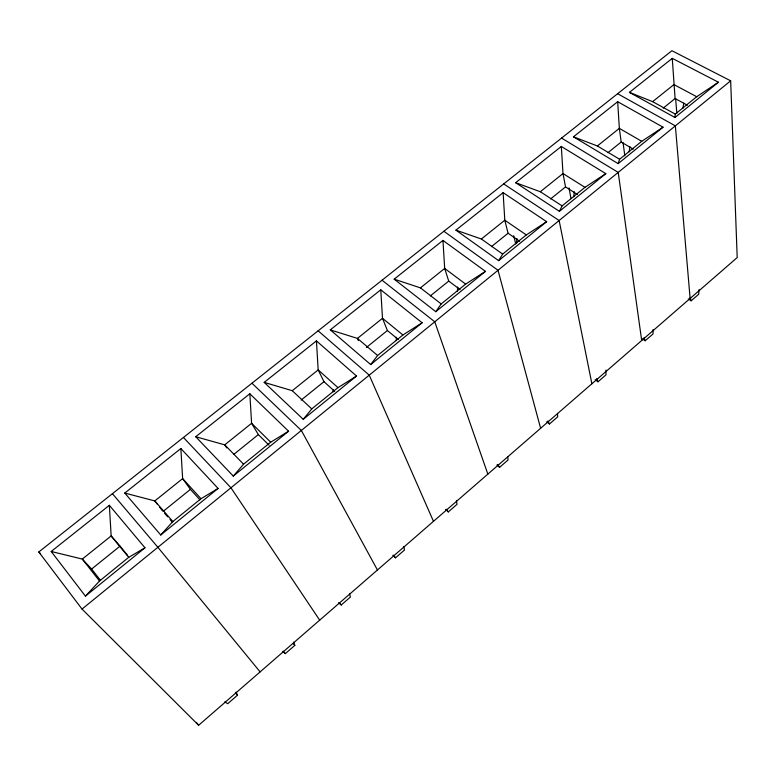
<?xml version="1.0" encoding="UTF-8"?>
<svg xmlns="http://www.w3.org/2000/svg" width="776" height="776" viewBox="0 0 776 776"><rect width="100%" height="100%" fill="white"/><g stroke="black" fill="none" stroke-linecap="round" stroke-linejoin="round"><path stroke-width="1.16" d="M653.111 329.509L652.985 334L645.186 340.771L642.353 338.792M699.03 289.642L698.72 294.23L691.135 300.826L688.263 298.935M674.975 117.506L675.285 114.101L696.712 96.719L718.44 82.217L672.268 58.355L629.423 92.373L674.975 117.506L718.44 82.217M618.152 163.639L619.607 159.245L641.742 141.3L663.053 127.186L617.677 101.704L573.454 136.819L618.152 163.639L663.053 127.186M559.409 211.334L562.105 205.882L584.968 187.336L605.823 173.649L561.32 146.451L515.642 182.709L559.409 211.334L605.823 173.649M498.648 260.658L502.664 254.082L526.303 234.915L546.663 221.684L503.11 192.661L455.919 230.132L498.648 260.658L546.663 221.684M435.782 311.7L441.204 303.92L465.649 284.103L485.466 271.358L442.96 240.424L394.169 279.166L435.782 311.7L485.466 271.358M370.676 364.555L377.602 355.495L402.909 334.98L422.134 322.777L380.774 289.807L330.295 329.878L370.676 364.555L422.134 322.777M303.232 419.312L311.768 408.894L337.967 387.641L356.543 376.03L316.433 340.887L264.189 382.374L303.232 419.312L356.543 376.03M233.295 476.086L243.557 464.203L270.698 442.194L288.575 431.214L249.833 393.772L195.727 436.733L233.295 476.086L288.575 431.214M160.748 534.994L172.854 521.54L200.994 498.716L218.095 488.424L180.856 448.538L124.771 493.061L160.748 534.994L218.095 488.424M85.428 596.143L99.512 581.011L128.719 557.333L144.976 547.798L109.358 505.302L51.206 551.474L85.428 596.143L144.976 547.798M198.637 725.279L737.2 257.574L730.662 80.82L671.919 50.721L38.8 551.969L82.023 609.073L198.637 725.279L196.444 722.456M236.03 692.134L237.504 695.199L227.717 703.706L224.778 701.892M282.668 651.627L285.325 653.625L294.822 645.37L293.59 642.159M338.627 602.622L341.246 605.008L350.471 596.986L349.462 593.64M392.986 555.257L395.556 557.789L404.509 550.009L403.724 546.537M445.686 509.512L448.324 511.917L457.025 504.352L456.433 500.762M496.921 465.037L499.608 467.336L508.067 459.974L507.708 456.589M546.731 421.795L549.476 423.977L557.702 416.828L557.507 413.346M595.192 379.726L597.986 381.811L605.988 374.847L605.94 370.084M82.023 609.073L730.662 80.82M51.206 551.474L82.304 559.079L91.617 569.041L120.028 546.129L127.613 555.383M162.999 511.481L190.411 489.375L199.927 499.822M233.712 454.464L258.35 434.589L251.599 423.298L249.833 393.772M301.146 400.086L323.97 381.676L318.179 369.9L316.433 340.887M366.35 347.512L387.399 330.527L382.5 318.305L380.774 289.807M430.34 295.899L448.732 281.077L444.677 268.438L442.96 240.424M491.421 246.652L508.076 233.227L504.807 220.209L503.11 192.661M550.591 198.937L565.52 186.9L562.998 173.543L561.32 146.451M607.957 152.678L621.169 142.027L619.345 128.36L617.677 101.704M663.199 108.136L675.091 98.542L672.268 58.355M264.189 382.374L292.242 390.697L318.179 369.9L337.967 387.641M394.169 279.166L420.446 287.877L444.677 268.438L465.649 284.103M455.919 230.132L481.372 239.008L504.807 220.209L526.303 234.915M515.642 182.709L540.319 191.74L562.998 173.543L584.968 187.336M573.454 136.819L597.375 145.975L619.345 128.36L641.742 141.3M629.423 92.373L652.635 101.656L673.917 84.584L696.712 96.719M124.771 493.061L154.802 500.927L172.854 521.54M195.727 436.733L224.739 444.842L243.557 464.203M330.295 329.878L357.445 338.404L377.602 355.495M675.091 98.542L687.39 105.187M652.635 101.656L675.285 114.101M617.609 93.712L675.362 125.867L690.116 298.469M621.169 142.027L633.255 149.108M597.375 145.975L619.607 159.245M561.562 138.089L618.22 172.398L641.694 340.519M565.52 186.9L577.383 194.436M540.319 191.74L562.105 205.882M503.682 183.912L559.137 220.52L591.884 383.771M508.076 233.227L519.678 241.249M481.372 239.008L502.664 254.082M443.882 231.258L498.017 270.29L540.62 428.294M448.732 281.077L460.061 289.613M420.446 287.877L441.204 303.92M382.064 280.204L434.764 321.807L487.842 474.126M402.909 334.98L382.5 318.305L357.445 338.404L358.396 340.596M387.399 330.527L398.428 339.607M318.121 330.819L369.25 375.157L433.474 521.336M323.97 381.676L334.669 391.327M292.242 390.697L311.768 408.894M251.957 383.208L301.36 430.457L377.446 569.991M270.698 442.194L251.599 423.298L224.739 444.842L226.689 447.868M258.35 434.589L269.068 445.23M38.8 551.969L40.498 553.686M183.427 437.46L230.947 487.794L319.693 620.15M339.762 603.427L341.246 605.008M393.219 555.238L395.556 557.789M200.994 498.716L182.632 478.608L180.856 448.538M293.367 643.731L294.822 645.37M164.56 513.266L167.674 516.826M170.022 519.503L172.359 522.18M283.162 651.142L285.325 653.625M120.028 546.129L111.162 535.935L109.358 505.302M112.423 493.681L157.887 547.293L260.115 671.89M128.719 557.333L111.162 535.935L82.304 559.079L99.512 581.011M235.39 692.619L237.504 695.199M91.617 569.041L100.56 580.409M157.538 504.448L154.802 500.927L182.632 478.608L190.411 489.375M159.584 507.087L162.32 510.598M446.248 509.192L448.324 511.917M497.785 464.455L499.608 467.336M547.895 420.951L549.476 423.977M596.628 378.649L597.986 381.811M644.041 337.482L645.186 340.771M457.588 287.004L458.306 289.303M690.203 297.412L691.135 300.826M513.702 235.71L515.73 243.945M569.021 187.918L571.01 198.627M623.08 142.668L624.816 155.86M675.634 98.727L676.837 113.209M682.909 108.271A78.56 38.48 -60.8 0 1 683.802 103.111M629.19 151.834A78.686 40.206 -59.8 0 1 629.928 146.732M573.774 196.784A78.929 41.982 -58.6 0 1 574.337 191.74M516.564 243.189A79.317 43.786 -57 0 1 516.923 238.426M457.462 291.116A79.899 45.59 -55.1 0 1 457.568 287.624M396.381 340.654A80.733 47.355 -52.8 0 1 396.342 337.22M333.224 391.88A81.887 49.043 -50.2 0 1 333.069 389.649"/></g></svg>
